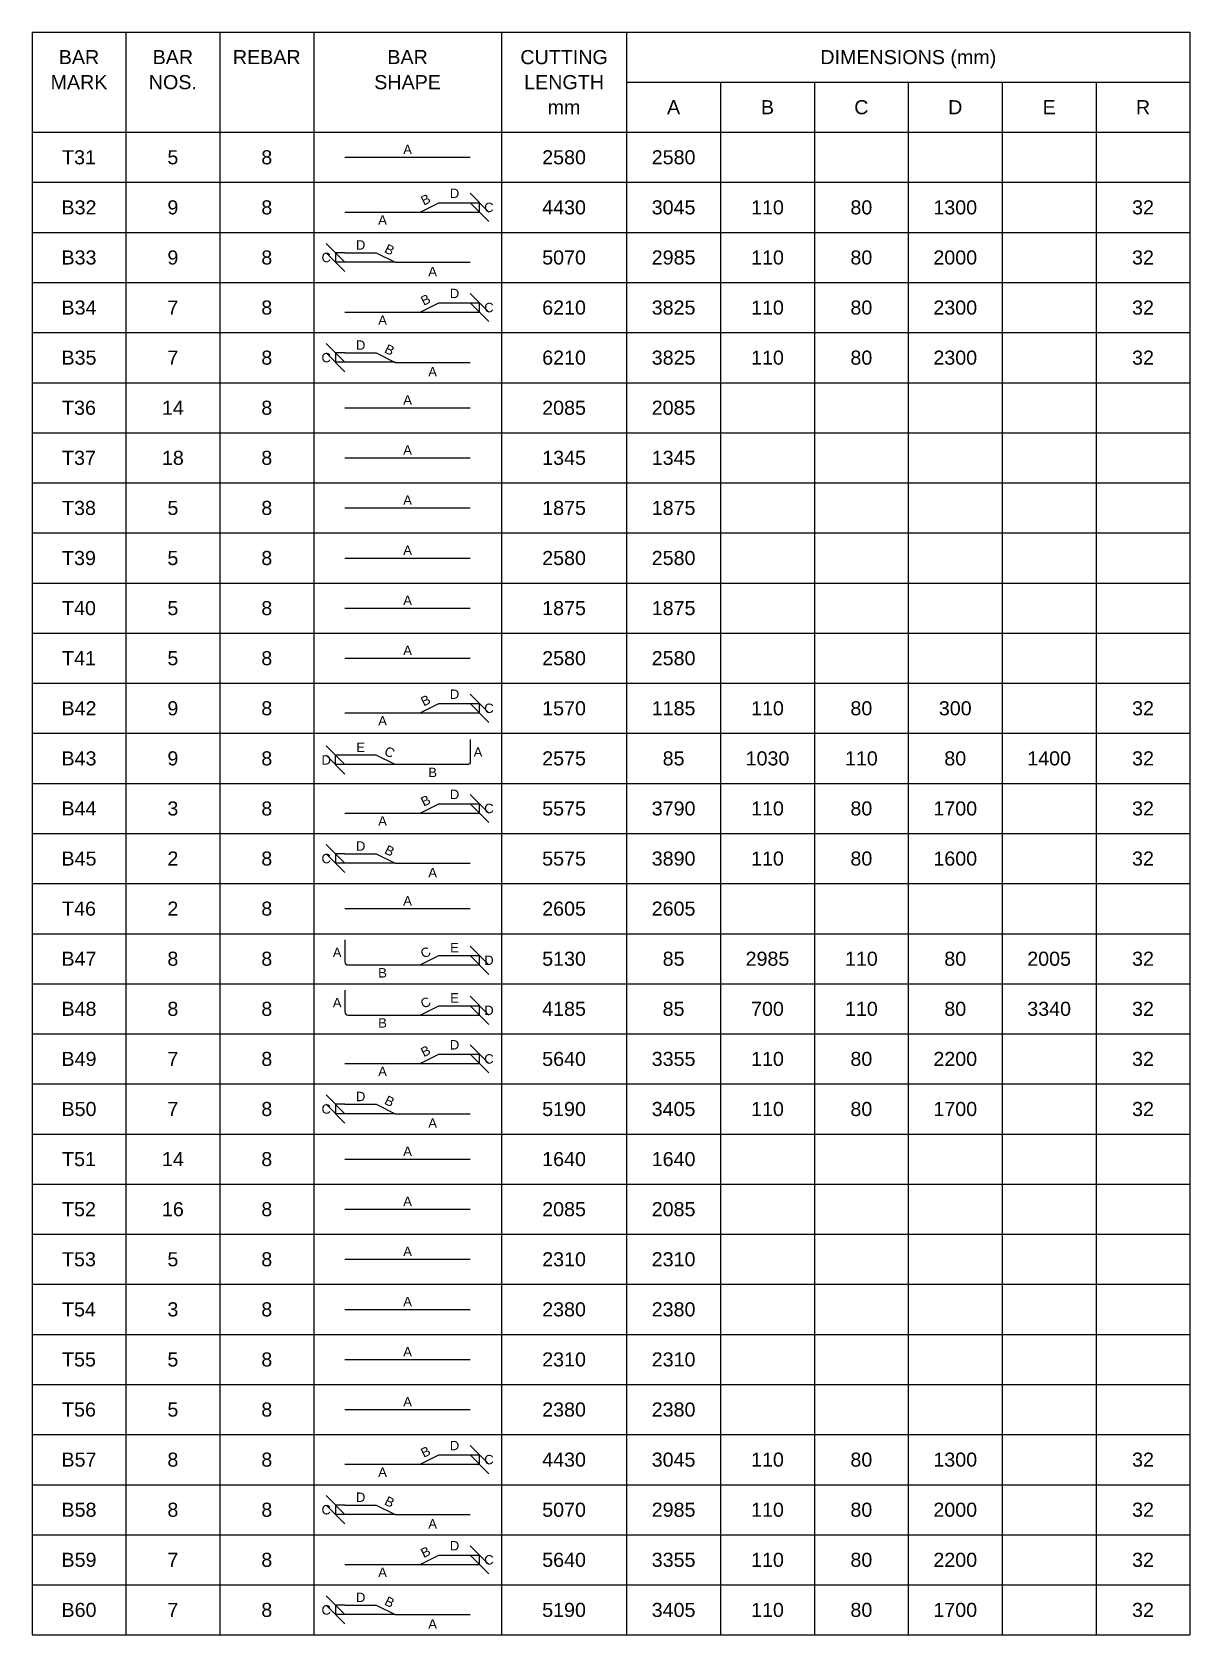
# Model space of a CAD drawing. Header units: inches. Extents: x -816171 to 9366335, y -450961 to 689132.
# Drawn here: x 8997364 to 9015864, y 252593 to 278193 of the extents above; entities that cross this region are included whole.
import ezdxf
from ezdxf.enums import TextEntityAlignment as Align

# ---------------------------------------------------------------- set-up
doc = ezdxf.new("R2010")
doc.units = ezdxf.units.IN
doc.header["$MEASUREMENT"] = 0
for name, color, linetype in [('Dimension', 31, 'Continuous'), ('Reinforcement', 130, 'Continuous'), ('Schedule Header', 4, 'Continuous'), ('Schedule Line', 60, 'Continuous'), ('Text', 31, 'Continuous')]:
    doc.layers.add(name, color=color, linetype=linetype)
doc.styles.add('SC-BBS1', font='SansSerif')
doc.styles.get("Standard").update_dxf_attribs({"font": 'txt.shx'})
doc.dimstyles.new('SCBBSDim', dxfattribs={"dimtxt": 225, "dimasz": 0.18, "dimexe": 0, "dimexo": 0, "dimgap": 0, "dimtad": 1, "dimtoh": 1, "dimdec": 0, "dimzin": 0, "dimdsep": 46, "dimtxsty": 'Standard', "dimtsz": 150, "dimcen": 0.09, "dimclrd": 8, "dimclre": 8, "dimclrt": 3, "dimadec": 0, "dimazin": 0, "dimtfac": 1, "dimtdec": 0, "dimtix": 1, "dimtofl": 0, "dimtmove": 0, "dimatfit": 3, "dimfxl": 1, "dimtolj": 1, "dimtzin": 0, "dimarcsym": 0})

# ---------------------------------------------------------------- blocks, each defined once
blk = doc.blocks.new('*D3483')
at = {"layer": 'DEFPOINTS', "color": 0, "transparency": 16777216}
for p in [(9003864, 275468), (9004514, 275468), (9003564, 275318)]:
    blk.add_point(p, dxfattribs=at)
at = {"layer": 'Dimension', "color": 8, "lineweight": -2, "transparency": 16777216}
for p, q in [((9003864, 275468), (9004514, 275468)), ((9004664, 275318), (9004364, 275618)), ((9004664, 275168), (9004364, 275468)), ((9004514, 275318), (9004514, 275468)), ((9003564, 275318), (9004514, 275318))]:
    blk.add_line(p, q, dxfattribs=at)
blk = doc.blocks.new('*D3484')
at = {"layer": 'DEFPOINTS', "color": 0, "transparency": 16777216}
for p in [(9002214, 274518), (9002364, 274668), (9003164, 274518)]:
    blk.add_point(p, dxfattribs=at)
at = {"layer": 'Dimension', "color": 8, "lineweight": -2, "transparency": 16777216}
for p, q in [((9002364, 274518), (9002064, 274818)), ((9002364, 274368), (9002064, 274668)), ((9002364, 274668), (9002214, 274668)), ((9002214, 274668), (9002214, 274518)), ((9003164, 274518), (9002214, 274518))]:
    blk.add_line(p, q, dxfattribs=at)
blk = doc.blocks.new('*D3485')
at = {"layer": 'DEFPOINTS', "color": 0, "transparency": 16777216}
for p in [(9003564, 273718), (9003864, 273868), (9004514, 273868)]:
    blk.add_point(p, dxfattribs=at)
at = {"layer": 'Dimension', "color": 8, "lineweight": -2, "transparency": 16777216}
for p, q in [((9004664, 273718), (9004364, 274018)), ((9003564, 273718), (9004514, 273718)), ((9003864, 273868), (9004514, 273868)), ((9004664, 273568), (9004364, 273868)), ((9004514, 273718), (9004514, 273868))]:
    blk.add_line(p, q, dxfattribs=at)
blk = doc.blocks.new('*D3486')
at = {"layer": 'DEFPOINTS', "color": 0, "transparency": 16777216}
for p in [(9002214, 272918), (9002364, 273068), (9003164, 272918)]:
    blk.add_point(p, dxfattribs=at)
at = {"layer": 'Dimension', "color": 8, "lineweight": -2, "transparency": 16777216}
for p, q in [((9002364, 272918), (9002064, 273218)), ((9002364, 272768), (9002064, 273068)), ((9002364, 273068), (9002214, 273068)), ((9002214, 273068), (9002214, 272918)), ((9003164, 272918), (9002214, 272918))]:
    blk.add_line(p, q, dxfattribs=at)
blk = doc.blocks.new('*D3492')
at = {"layer": 'DEFPOINTS', "color": 0, "transparency": 16777216}
for p in [(9003564, 267318), (9003864, 267468), (9004514, 267468)]:
    blk.add_point(p, dxfattribs=at)
at = {"layer": 'Dimension', "color": 8, "lineweight": -2, "transparency": 16777216}
for p, q in [((9004664, 267318), (9004364, 267618)), ((9003564, 267318), (9004514, 267318)), ((9003864, 267468), (9004514, 267468)), ((9004664, 267168), (9004364, 267468)), ((9004514, 267318), (9004514, 267468))]:
    blk.add_line(p, q, dxfattribs=at)
blk = doc.blocks.new('*D3493')
at = {"layer": 'DEFPOINTS', "color": 0, "transparency": 16777216}
for p in [(9002214, 266643), (9002864, 266643), (9003164, 266493)]:
    blk.add_point(p, dxfattribs=at)
at = {"layer": 'Dimension', "color": 8, "lineweight": -2, "transparency": 16777216}
for p, q in [((9002364, 266493), (9002064, 266793)), ((9002364, 266343), (9002064, 266643)), ((9002864, 266643), (9002214, 266643)), ((9002214, 266493), (9002214, 266643)), ((9003164, 266493), (9002214, 266493))]:
    blk.add_line(p, q, dxfattribs=at)
blk = doc.blocks.new('*D3494')
at = {"layer": 'DEFPOINTS', "color": 0, "transparency": 16777216}
for p in [(9003864, 265868), (9004514, 265868), (9003564, 265718)]:
    blk.add_point(p, dxfattribs=at)
at = {"layer": 'Dimension', "color": 8, "lineweight": -2, "transparency": 16777216}
for p, q in [((9004664, 265718), (9004364, 266018)), ((9003864, 265868), (9004514, 265868)), ((9004664, 265568), (9004364, 265868)), ((9004514, 265718), (9004514, 265868)), ((9003564, 265718), (9004514, 265718))]:
    blk.add_line(p, q, dxfattribs=at)
blk = doc.blocks.new('*D3495')
at = {"layer": 'DEFPOINTS', "color": 0, "transparency": 16777216}
for p in [(9002364, 265068), (9002214, 264918), (9003164, 264918)]:
    blk.add_point(p, dxfattribs=at)
at = {"layer": 'Dimension', "color": 8, "lineweight": -2, "transparency": 16777216}
for p, q in [((9002364, 264918), (9002064, 265218)), ((9002364, 264768), (9002064, 265068)), ((9002364, 265068), (9002214, 265068)), ((9002214, 265068), (9002214, 264918)), ((9003164, 264918), (9002214, 264918))]:
    blk.add_line(p, q, dxfattribs=at)
blk = doc.blocks.new('*D3500')
at = {"layer": 'DEFPOINTS', "color": 0, "transparency": 16777216}
for p in [(9003864, 263443), (9004514, 263443), (9003564, 263293)]:
    blk.add_point(p, dxfattribs=at)
at = {"layer": 'Dimension', "color": 8, "lineweight": -2, "transparency": 16777216}
for p, q in [((9003864, 263443), (9004514, 263443)), ((9004664, 263293), (9004364, 263593)), ((9004664, 263143), (9004364, 263443)), ((9004514, 263293), (9004514, 263443)), ((9003564, 263293), (9004514, 263293))]:
    blk.add_line(p, q, dxfattribs=at)
blk = doc.blocks.new('*D3501')
at = {"layer": 'DEFPOINTS', "color": 0, "transparency": 16777216}
for p in [(9003564, 262493), (9003864, 262643), (9004514, 262643)]:
    blk.add_point(p, dxfattribs=at)
at = {"layer": 'Dimension', "color": 8, "lineweight": -2, "transparency": 16777216}
for p, q in [((9004664, 262493), (9004364, 262793)), ((9003564, 262493), (9004514, 262493)), ((9003864, 262643), (9004514, 262643)), ((9004664, 262343), (9004364, 262643)), ((9004514, 262493), (9004514, 262643))]:
    blk.add_line(p, q, dxfattribs=at)
blk = doc.blocks.new('*D3502')
at = {"layer": 'DEFPOINTS', "color": 0, "transparency": 16777216}
for p in [(9003564, 261718), (9003864, 261868), (9004514, 261868)]:
    blk.add_point(p, dxfattribs=at)
at = {"layer": 'Dimension', "color": 8, "lineweight": -2, "transparency": 16777216}
for p, q in [((9004664, 261718), (9004364, 262018)), ((9003564, 261718), (9004514, 261718)), ((9003864, 261868), (9004514, 261868)), ((9004664, 261568), (9004364, 261868)), ((9004514, 261718), (9004514, 261868))]:
    blk.add_line(p, q, dxfattribs=at)
blk = doc.blocks.new('*D3503')
at = {"layer": 'DEFPOINTS', "color": 0, "transparency": 16777216}
for p in [(9002214, 260918), (9002364, 261068), (9003164, 260918)]:
    blk.add_point(p, dxfattribs=at)
at = {"layer": 'Dimension', "color": 8, "lineweight": -2, "transparency": 16777216}
for p, q in [((9002364, 260918), (9002064, 261218)), ((9002364, 260768), (9002064, 261068)), ((9002364, 261068), (9002214, 261068)), ((9002214, 261068), (9002214, 260918)), ((9003164, 260918), (9002214, 260918))]:
    blk.add_line(p, q, dxfattribs=at)
blk = doc.blocks.new('*D3496')
at = {"layer": 'DEFPOINTS', "color": 0, "transparency": 16777216}
for p in [(9003564, 255318), (9003864, 255468), (9004514, 255468)]:
    blk.add_point(p, dxfattribs=at)
at = {"layer": 'Dimension', "color": 8, "lineweight": -2, "transparency": 16777216}
for p, q in [((9004664, 255318), (9004364, 255618)), ((9003564, 255318), (9004514, 255318)), ((9003864, 255468), (9004514, 255468)), ((9004664, 255168), (9004364, 255468)), ((9004514, 255318), (9004514, 255468))]:
    blk.add_line(p, q, dxfattribs=at)
blk = doc.blocks.new('*D3497')
at = {"layer": 'DEFPOINTS', "color": 0, "transparency": 16777216}
for p in [(9002214, 254518), (9002364, 254668), (9003164, 254518)]:
    blk.add_point(p, dxfattribs=at)
at = {"layer": 'Dimension', "color": 8, "lineweight": -2, "transparency": 16777216}
for p, q in [((9002364, 254518), (9002064, 254818)), ((9002364, 254368), (9002064, 254668)), ((9002364, 254668), (9002214, 254668)), ((9002214, 254668), (9002214, 254518)), ((9003164, 254518), (9002214, 254518))]:
    blk.add_line(p, q, dxfattribs=at)
blk = doc.blocks.new('*D3498')
at = {"layer": 'DEFPOINTS', "color": 0, "transparency": 16777216}
for p in [(9003564, 253718), (9003864, 253868), (9004514, 253868)]:
    blk.add_point(p, dxfattribs=at)
at = {"layer": 'Dimension', "color": 8, "lineweight": -2, "transparency": 16777216}
for p, q in [((9004664, 253718), (9004364, 254018)), ((9003564, 253718), (9004514, 253718)), ((9003864, 253868), (9004514, 253868)), ((9004664, 253568), (9004364, 253868)), ((9004514, 253718), (9004514, 253868))]:
    blk.add_line(p, q, dxfattribs=at)
blk = doc.blocks.new('*D3499')
at = {"layer": 'DEFPOINTS', "color": 0, "transparency": 16777216}
for p in [(9002364, 253068), (9002214, 252918), (9003164, 252918)]:
    blk.add_point(p, dxfattribs=at)
at = {"layer": 'Dimension', "color": 8, "lineweight": -2, "transparency": 16777216}
for p, q in [((9002364, 252918), (9002064, 253218)), ((9002364, 252768), (9002064, 253068)), ((9002364, 253068), (9002214, 253068)), ((9002214, 253068), (9002214, 252918)), ((9003164, 252918), (9002214, 252918))]:
    blk.add_line(p, q, dxfattribs=at)

msp = doc.modelspace()

# ---------------------------------------------------------------- linework, layer by layer
at = {"layer": 'Reinforcement'}
for points in [[(9002364.38278, 276192.85849), (9004364.38278, 276192.85849)], [(9002364.38278, 275317.85849), (9003564.38278, 275317.85849), (9003864.38278, 275467.85849), (9004364.38278, 275467.85849)], [(9002364.38278, 274667.85849), (9002864.38278, 274667.85849), (9003164.38278, 274517.85849), (9004364.38278, 274517.85849)], [(9002364.38278, 273717.85849), (9003564.38278, 273717.85849), (9003864.38278, 273867.85849), (9004364.38278, 273867.85849)], [(9002364.38278, 273067.85849), (9002864.38278, 273067.85849), (9003164.38278, 272917.85849), (9004364.38278, 272917.85849)], [(9002364.38278, 272192.85849), (9004364.38278, 272192.85849)], [(9002364.38278, 271392.85849), (9004364.38278, 271392.85849)], [(9002364.38278, 270592.85849), (9004364.38278, 270592.85849)], [(9002364.38278, 269792.85849), (9004364.38278, 269792.85849)], [(9002364.38278, 268992.85849), (9004364.38278, 268992.85849)], [(9002364.38278, 268192.85849), (9004364.38278, 268192.85849)], [(9002364.38278, 267317.85849), (9003564.38278, 267317.85849), (9003864.38278, 267467.85849), (9004364.38278, 267467.85849)], [(9002364.38278, 265717.85849), (9003564.38278, 265717.85849), (9003864.38278, 265867.85849), (9004364.38278, 265867.85849)], [(9002364.38278, 265067.85849), (9002864.38278, 265067.85849), (9003164.38278, 264917.85849), (9004364.38278, 264917.85849)], [(9002364.38278, 264192.85849), (9004364.38278, 264192.85849)], [(9002364.38278, 261717.85849), (9003564.38278, 261717.85849), (9003864.38278, 261867.85849), (9004364.38278, 261867.85849)], [(9002364.38278, 261067.85849), (9002864.38278, 261067.85849), (9003164.38278, 260917.85849), (9004364.38278, 260917.85849)], [(9002364.38278, 260192.85849), (9004364.38278, 260192.85849)], [(9002364.38278, 259392.85849), (9004364.38278, 259392.85849)], [(9002364.38278, 258592.85849), (9004364.38278, 258592.85849)], [(9002364.38278, 257792.85849), (9004364.38278, 257792.85849)], [(9002364.38278, 256992.85849), (9004364.38278, 256992.85849)], [(9002364.38278, 256192.85849), (9004364.38278, 256192.85849)], [(9002364.38278, 255317.85849), (9003564.38278, 255317.85849), (9003864.38278, 255467.85849), (9004364.38278, 255467.85849)], [(9002364.38278, 254667.85849), (9002864.38278, 254667.85849), (9003164.38278, 254517.85849), (9004364.38278, 254517.85849)], [(9002364.38278, 253717.85849), (9003564.38278, 253717.85849), (9003864.38278, 253867.85849), (9004364.38278, 253867.85849)], [(9002364.38278, 253067.85849), (9002864.38278, 253067.85849), (9003164.38278, 252917.85849), (9004364.38278, 252917.85849)]]:
    msp.add_lwpolyline(points, dxfattribs=at)
for points in [[(9004364.38278, 266892.85849), (9004364.38278, 266542.85849, -0.5), (9004314.38278, 266492.85849), (9003164.38278, 266492.85849), (9002864.38278, 266642.85849), (9002364.38278, 266642.85849)], [(9002364.38278, 263692.85849), (9002364.38278, 263342.85849, 0.5), (9002414.38278, 263292.85849), (9003564.38278, 263292.85849), (9003864.38278, 263442.85849), (9004364.38278, 263442.85849)], [(9002364.38278, 262892.85849), (9002364.38278, 262542.85849, 0.5), (9002414.38278, 262492.85849), (9003564.38278, 262492.85849), (9003864.38278, 262642.85849), (9004364.38278, 262642.85849)]]:
    msp.add_lwpolyline(points, format="xyb", dxfattribs=at)
at = {"layer": 'Schedule Line'}
for p, q in [((8997364.38278, 278192.85849), (9015864.38278, 278192.85849)), ((8997364.38278, 278192.85849), (8997364.38278, 252592.85849)), ((8997364.38278, 278192.85849), (8997364.38278, 252592.85849)), ((8998864.38278, 278192.85849), (8998864.38278, 252592.85849)), ((9000364.38278, 278192.85849), (9000364.38278, 252592.85849)), ((9001864.38278, 278192.85849), (9001864.38278, 252592.85849)), ((9004864.38278, 278192.85849), (9004864.38278, 252592.85849)), ((9006864.38278, 278192.85849), (9006864.38278, 252592.85849)), ((9015864.38278, 278192.85849), (9015864.38278, 252592.85849)), ((9006864.38278, 277392.85849), (9015864.38278, 277392.85849)), ((9008364.38278, 277392.85849), (9008364.38278, 252592.85849)), ((9009864.38278, 277392.85849), (9009864.38278, 252592.85849)), ((9011364.38278, 277392.85849), (9011364.38278, 252592.85849)), ((9012864.38278, 277392.85849), (9012864.38278, 252592.85849)), ((9014364.38278, 277392.85849), (9014364.38278, 252592.85849)), ((8997364.38278, 276592.85849), (9015864.38278, 276592.85849)), ((8997364.38278, 275792.85849), (9015864.38278, 275792.85849)), ((8997364.38278, 275792.85849), (9015864.38278, 275792.85849)), ((8997364.38278, 274992.85849), (9015864.38278, 274992.85849)), ((8997364.38278, 274192.85849), (9015864.38278, 274192.85849)), ((8997364.38278, 273392.85849), (9015864.38278, 273392.85849)), ((8997364.38278, 272592.85849), (9015864.38278, 272592.85849)), ((8997364.38278, 271792.85849), (9015864.38278, 271792.85849)), ((8997364.38278, 270992.85849), (9015864.38278, 270992.85849)), ((8997364.38278, 270192.85849), (9015864.38278, 270192.85849)), ((8997364.38278, 269392.85849), (9015864.38278, 269392.85849)), ((8997364.38278, 268592.85849), (9015864.38278, 268592.85849)), ((8997364.38278, 267792.85849), (9015864.38278, 267792.85849)), ((8997364.38278, 267792.85849), (9015864.38278, 267792.85849)), ((8997364.38278, 266992.85849), (9015864.38278, 266992.85849)), ((8997364.38278, 266192.85849), (9015864.38278, 266192.85849)), ((8997364.38278, 265392.85849), (9015864.38278, 265392.85849)), ((8997364.38278, 264592.85849), (9015864.38278, 264592.85849)), ((8997364.38278, 263792.85849), (9015864.38278, 263792.85849)), ((8997364.38278, 263792.85849), (9015864.38278, 263792.85849)), ((8997364.38278, 262992.85849), (9015864.38278, 262992.85849)), ((8997364.38278, 262192.85849), (9015864.38278, 262192.85849)), ((8997364.38278, 261392.85849), (9015864.38278, 261392.85849)), ((8997364.38278, 260592.85849), (9015864.38278, 260592.85849)), ((8997364.38278, 259792.85849), (9015864.38278, 259792.85849)), ((8997364.38278, 258992.85849), (9015864.38278, 258992.85849)), ((8997364.38278, 258192.85849), (9015864.38278, 258192.85849)), ((8997364.38278, 257392.85849), (9015864.38278, 257392.85849)), ((8997364.38278, 256592.85849), (9015864.38278, 256592.85849)), ((8997364.38278, 255792.85849), (9015864.38278, 255792.85849)), ((8997364.38278, 255792.85849), (9015864.38278, 255792.85849)), ((8997364.38278, 254992.85849), (9015864.38278, 254992.85849)), ((8997364.38278, 254192.85849), (9015864.38278, 254192.85849)), ((8997364.38278, 253392.85849), (9015864.38278, 253392.85849)), ((8997364.38278, 252592.85849), (9015864.38278, 252592.85849))]:
    msp.add_line(p, q, dxfattribs=at)

# ---------------------------------------------------------------- texts
at = {"layer": 'Dimension', "style": 'SC-BBS1'}
for s, p in [('A', (9003364.38278, 276317.85849)), ('D', (9004114.38278, 275617.85849)), ('C', (9004664.38278, 275392.85849)), ('A', (9002964.38278, 275192.85849)), ('D', (9002614.38278, 274792.85849)), ('C', (9002064.38278, 274592.85849)), ('A', (9003764.38278, 274367.85849)), ('D', (9004114.38278, 274017.85849)), ('A', (9002964.38278, 273592.85849)), ('C', (9004664.38278, 273792.85849)), ('D', (9002614.38278, 273192.85849)), ('C', (9002064.38278, 272992.85849)), ('A', (9003764.38278, 272767.85849)), ('A', (9003364.38278, 272317.85849)), ('A', (9003364.38278, 271517.85849)), ('A', (9003364.38278, 270717.85849)), ('A', (9003364.38278, 269917.85849)), ('A', (9003364.38278, 269117.85849)), ('A', (9003364.38278, 268317.85849)), ('D', (9004114.38278, 267617.85849)), ('A', (9002964.38278, 267192.85849)), ('C', (9004664.38278, 267392.85849)), ('E', (9002614.38278, 266767.85849)), ('A', (9004489.38278, 266692.85849)), ('D', (9002064.38278, 266567.85849)), ('B', (9003764.38278, 266367.85849)), ('D', (9004114.38278, 266017.85849)), ('C', (9004664.38278, 265792.85849)), ('A', (9002964.38278, 265592.85849)), ('D', (9002614.38278, 265192.85849)), ('C', (9002064.38278, 264992.85849)), ('A', (9003764.38278, 264767.85849)), ('A', (9003364.38278, 264317.85849)), ('A', (9002239.38278, 263492.85849)), ('E', (9004114.38278, 263567.85849)), ('D', (9004664.38278, 263367.85849)), ('B', (9002964.38278, 263167.85849)), ('A', (9002239.38278, 262692.85849)), ('E', (9004114.38278, 262767.85849)), ('B', (9002964.38278, 262367.85849)), ('D', (9004664.38278, 262567.85849)), ('D', (9004114.38278, 262017.85849)), ('A', (9002964.38278, 261592.85849)), ('C', (9004664.38278, 261792.85849)), ('D', (9002614.38278, 261192.85849)), ('C', (9002064.38278, 260992.85849)), ('A', (9003764.38278, 260767.85849)), ('A', (9003364.38278, 260317.85849)), ('A', (9003364.38278, 259517.85849)), ('A', (9003364.38278, 258717.85849)), ('A', (9003364.38278, 257917.85849)), ('A', (9003364.38278, 257117.85849)), ('A', (9003364.38278, 256317.85849)), ('D', (9004114.38278, 255617.85849)), ('A', (9002964.38278, 255192.85849)), ('C', (9004664.38278, 255392.85849)), ('D', (9002614.38278, 254792.85849)), ('C', (9002064.38278, 254592.85849)), ('A', (9003764.38278, 254367.85849)), ('D', (9004114.38278, 254017.85849)), ('C', (9004664.38278, 253792.85849)), ('A', (9002964.38278, 253592.85849)), ('D', (9002614.38278, 253192.85849)), ('C', (9002064.38278, 252992.85849)), ('A', (9003764.38278, 252767.85849))]:
    msp.add_text(s, height=150, dxfattribs=at).set_placement(p, align=Align.MIDDLE_CENTER)
for s, rotation, p in [('B', 26.565051177, (9003651.88278, 275517.85849)), ('B', -26.565051177, (9003076.88278, 274717.85849)), ('B', 26.565051177, (9003651.88278, 273917.85849)), ('B', -26.565051177, (9003076.88278, 273117.85849)), ('B', 26.565051177, (9003651.88278, 267517.85849)), ('C', -26.565051177, (9003076.88278, 266692.85849)), ('B', 26.565051177, (9003651.88278, 265917.85849)), ('B', -26.565051177, (9003076.88278, 265117.85849)), ('C', 26.565051177, (9003651.88278, 263492.85849)), ('C', 26.565051177, (9003651.88278, 262692.85849)), ('B', 26.565051177, (9003651.88278, 261917.85849)), ('B', -26.565051177, (9003076.88278, 261117.85849)), ('B', 26.565051177, (9003651.88278, 255517.85849)), ('B', -26.565051177, (9003076.88278, 254717.85849)), ('B', 26.565051177, (9003651.88278, 253917.85849)), ('B', -26.565051177, (9003076.88278, 253117.85849))]:
    msp.add_text(s, height=150, rotation=rotation, dxfattribs=at).set_placement(p, align=Align.MIDDLE_CENTER)
at = {"layer": 'Schedule Header', "style": 'SC-BBS1'}
for s, p in [('BAR', (8998114.38278, 277792.85849)), ('BAR', (8999614.38278, 277792.85849)), ('REBAR', (9001114.38278, 277792.85849)), ('BAR', (9003364.38278, 277792.85849)), ('CUTTING', (9005864.38278, 277792.85849)), ('DIMENSIONS (mm)', (9011364.38278, 277792.85849)), ('MARK', (8998114.38278, 277392.85849)), ('NOS.', (8999614.38278, 277392.85849)), ('SHAPE', (9003364.38278, 277392.85849)), ('LENGTH', (9005864.38278, 277392.85849)), ('mm', (9005864.38278, 276992.85849)), ('A', (9007614.38278, 276992.85849)), ('B', (9009114.38278, 276992.85849)), ('C', (9010614.38278, 276992.85849)), ('D', (9012114.38278, 276992.85849)), ('E', (9013614.38278, 276992.85849)), ('R', (9015114.38278, 276992.85849))]:
    msp.add_text(s, height=225, dxfattribs=at).set_placement(p, align=Align.MIDDLE_CENTER)
at = {"layer": 'Text', "style": 'SC-BBS1'}
for s, p in [('T31', (8998114.38278, 276192.85849)), ('5', (8999614.38278, 276192.85849)), ('8', (9001114.38278, 276192.85849)), ('2580', (9005864.38278, 276192.85849)), ('2580', (9007614.38278, 276192.85849)), ('B32', (8998114.38278, 275392.85849)), ('9', (8999614.38278, 275392.85849)), ('8', (9001114.38278, 275392.85849)), ('4430', (9005864.38278, 275392.85849)), ('3045', (9007614.38278, 275392.85849)), ('110', (9009114.38278, 275392.85849)), ('80', (9010614.38278, 275392.85849)), ('1300', (9012114.38278, 275392.85849)), ('32', (9015114.38278, 275392.85849)), ('B33', (8998114.38278, 274592.85849)), ('9', (8999614.38278, 274592.85849)), ('8', (9001114.38278, 274592.85849)), ('5070', (9005864.38278, 274592.85849)), ('2985', (9007614.38278, 274592.85849)), ('110', (9009114.38278, 274592.85849)), ('80', (9010614.38278, 274592.85849)), ('2000', (9012114.38278, 274592.85849)), ('32', (9015114.38278, 274592.85849)), ('B34', (8998114.38278, 273792.85849)), ('7', (8999614.38278, 273792.85849)), ('8', (9001114.38278, 273792.85849)), ('6210', (9005864.38278, 273792.85849)), ('3825', (9007614.38278, 273792.85849)), ('110', (9009114.38278, 273792.85849)), ('80', (9010614.38278, 273792.85849)), ('2300', (9012114.38278, 273792.85849)), ('32', (9015114.38278, 273792.85849)), ('B35', (8998114.38278, 272992.85849)), ('7', (8999614.38278, 272992.85849)), ('8', (9001114.38278, 272992.85849)), ('6210', (9005864.38278, 272992.85849)), ('3825', (9007614.38278, 272992.85849)), ('110', (9009114.38278, 272992.85849)), ('80', (9010614.38278, 272992.85849)), ('2300', (9012114.38278, 272992.85849)), ('32', (9015114.38278, 272992.85849)), ('T36', (8998114.38278, 272192.85849)), ('14', (8999614.38278, 272192.85849)), ('8', (9001114.38278, 272192.85849)), ('2085', (9005864.38278, 272192.85849)), ('2085', (9007614.38278, 272192.85849)), ('T37', (8998114.38278, 271392.85849)), ('18', (8999614.38278, 271392.85849)), ('8', (9001114.38278, 271392.85849)), ('1345', (9005864.38278, 271392.85849)), ('1345', (9007614.38278, 271392.85849)), ('T38', (8998114.38278, 270592.85849)), ('5', (8999614.38278, 270592.85849)), ('8', (9001114.38278, 270592.85849)), ('1875', (9005864.38278, 270592.85849)), ('1875', (9007614.38278, 270592.85849)), ('T39', (8998114.38278, 269792.85849)), ('5', (8999614.38278, 269792.85849)), ('8', (9001114.38278, 269792.85849)), ('2580', (9005864.38278, 269792.85849)), ('2580', (9007614.38278, 269792.85849)), ('T40', (8998114.38278, 268992.85849)), ('5', (8999614.38278, 268992.85849)), ('8', (9001114.38278, 268992.85849)), ('1875', (9005864.38278, 268992.85849)), ('1875', (9007614.38278, 268992.85849)), ('T41', (8998114.38278, 268192.85849)), ('5', (8999614.38278, 268192.85849)), ('8', (9001114.38278, 268192.85849)), ('2580', (9005864.38278, 268192.85849)), ('2580', (9007614.38278, 268192.85849)), ('B42', (8998114.38278, 267392.85849)), ('9', (8999614.38278, 267392.85849)), ('8', (9001114.38278, 267392.85849)), ('1570', (9005864.38278, 267392.85849)), ('1185', (9007614.38278, 267392.85849)), ('110', (9009114.38278, 267392.85849)), ('80', (9010614.38278, 267392.85849)), ('300', (9012114.38278, 267392.85849)), ('32', (9015114.38278, 267392.85849)), ('B43', (8998114.38278, 266592.85849)), ('9', (8999614.38278, 266592.85849)), ('8', (9001114.38278, 266592.85849)), ('2575', (9005864.38278, 266592.85849)), ('85', (9007614.38278, 266592.85849)), ('1030', (9009114.38278, 266592.85849)), ('110', (9010614.38278, 266592.85849)), ('80', (9012114.38278, 266592.85849)), ('1400', (9013614.38278, 266592.85849)), ('32', (9015114.38278, 266592.85849)), ('B44', (8998114.38278, 265792.85849)), ('3', (8999614.38278, 265792.85849)), ('8', (9001114.38278, 265792.85849)), ('5575', (9005864.38278, 265792.85849)), ('3790', (9007614.38278, 265792.85849)), ('110', (9009114.38278, 265792.85849)), ('80', (9010614.38278, 265792.85849)), ('1700', (9012114.38278, 265792.85849)), ('32', (9015114.38278, 265792.85849)), ('B45', (8998114.38278, 264992.85849)), ('2', (8999614.38278, 264992.85849)), ('8', (9001114.38278, 264992.85849)), ('5575', (9005864.38278, 264992.85849)), ('3890', (9007614.38278, 264992.85849)), ('110', (9009114.38278, 264992.85849)), ('80', (9010614.38278, 264992.85849)), ('1600', (9012114.38278, 264992.85849)), ('32', (9015114.38278, 264992.85849)), ('T46', (8998114.38278, 264192.85849)), ('2', (8999614.38278, 264192.85849)), ('8', (9001114.38278, 264192.85849)), ('2605', (9005864.38278, 264192.85849)), ('2605', (9007614.38278, 264192.85849)), ('B47', (8998114.38278, 263392.85849)), ('8', (8999614.38278, 263392.85849)), ('8', (9001114.38278, 263392.85849)), ('5130', (9005864.38278, 263392.85849)), ('85', (9007614.38278, 263392.85849)), ('2985', (9009114.38278, 263392.85849)), ('110', (9010614.38278, 263392.85849)), ('80', (9012114.38278, 263392.85849)), ('2005', (9013614.38278, 263392.85849)), ('32', (9015114.38278, 263392.85849)), ('B48', (8998114.38278, 262592.85849)), ('8', (8999614.38278, 262592.85849)), ('8', (9001114.38278, 262592.85849)), ('4185', (9005864.38278, 262592.85849)), ('85', (9007614.38278, 262592.85849)), ('700', (9009114.38278, 262592.85849)), ('110', (9010614.38278, 262592.85849)), ('80', (9012114.38278, 262592.85849)), ('3340', (9013614.38278, 262592.85849)), ('32', (9015114.38278, 262592.85849)), ('B49', (8998114.38278, 261792.85849)), ('7', (8999614.38278, 261792.85849)), ('8', (9001114.38278, 261792.85849)), ('5640', (9005864.38278, 261792.85849)), ('3355', (9007614.38278, 261792.85849)), ('110', (9009114.38278, 261792.85849)), ('80', (9010614.38278, 261792.85849)), ('2200', (9012114.38278, 261792.85849)), ('32', (9015114.38278, 261792.85849)), ('B50', (8998114.38278, 260992.85849)), ('7', (8999614.38278, 260992.85849)), ('8', (9001114.38278, 260992.85849)), ('5190', (9005864.38278, 260992.85849)), ('3405', (9007614.38278, 260992.85849)), ('110', (9009114.38278, 260992.85849)), ('80', (9010614.38278, 260992.85849)), ('1700', (9012114.38278, 260992.85849)), ('32', (9015114.38278, 260992.85849)), ('T51', (8998114.38278, 260192.85849)), ('14', (8999614.38278, 260192.85849)), ('8', (9001114.38278, 260192.85849)), ('1640', (9005864.38278, 260192.85849)), ('1640', (9007614.38278, 260192.85849)), ('T52', (8998114.38278, 259392.85849)), ('16', (8999614.38278, 259392.85849)), ('8', (9001114.38278, 259392.85849)), ('2085', (9005864.38278, 259392.85849)), ('2085', (9007614.38278, 259392.85849)), ('T53', (8998114.38278, 258592.85849)), ('5', (8999614.38278, 258592.85849)), ('8', (9001114.38278, 258592.85849)), ('2310', (9005864.38278, 258592.85849)), ('2310', (9007614.38278, 258592.85849)), ('T54', (8998114.38278, 257792.85849)), ('3', (8999614.38278, 257792.85849)), ('8', (9001114.38278, 257792.85849)), ('2380', (9005864.38278, 257792.85849)), ('2380', (9007614.38278, 257792.85849)), ('T55', (8998114.38278, 256992.85849)), ('5', (8999614.38278, 256992.85849)), ('8', (9001114.38278, 256992.85849)), ('2310', (9005864.38278, 256992.85849)), ('2310', (9007614.38278, 256992.85849)), ('T56', (8998114.38278, 256192.85849)), ('5', (8999614.38278, 256192.85849)), ('8', (9001114.38278, 256192.85849)), ('2380', (9005864.38278, 256192.85849)), ('2380', (9007614.38278, 256192.85849)), ('B57', (8998114.38278, 255392.85849)), ('8', (8999614.38278, 255392.85849)), ('8', (9001114.38278, 255392.85849)), ('4430', (9005864.38278, 255392.85849)), ('3045', (9007614.38278, 255392.85849)), ('110', (9009114.38278, 255392.85849)), ('80', (9010614.38278, 255392.85849)), ('1300', (9012114.38278, 255392.85849)), ('32', (9015114.38278, 255392.85849)), ('B58', (8998114.38278, 254592.85849)), ('8', (8999614.38278, 254592.85849)), ('8', (9001114.38278, 254592.85849)), ('5070', (9005864.38278, 254592.85849)), ('2985', (9007614.38278, 254592.85849)), ('110', (9009114.38278, 254592.85849)), ('80', (9010614.38278, 254592.85849)), ('2000', (9012114.38278, 254592.85849)), ('32', (9015114.38278, 254592.85849)), ('B59', (8998114.38278, 253792.85849)), ('7', (8999614.38278, 253792.85849)), ('8', (9001114.38278, 253792.85849)), ('5640', (9005864.38278, 253792.85849)), ('3355', (9007614.38278, 253792.85849)), ('110', (9009114.38278, 253792.85849)), ('80', (9010614.38278, 253792.85849)), ('2200', (9012114.38278, 253792.85849)), ('32', (9015114.38278, 253792.85849)), ('B60', (8998114.38278, 252992.85849)), ('7', (8999614.38278, 252992.85849)), ('8', (9001114.38278, 252992.85849)), ('5190', (9005864.38278, 252992.85849)), ('3405', (9007614.38278, 252992.85849)), ('110', (9009114.38278, 252992.85849)), ('80', (9010614.38278, 252992.85849)), ('1700', (9012114.38278, 252992.85849)), ('32', (9015114.38278, 252992.85849))]:
    msp.add_text(s, height=225, dxfattribs=at).set_placement(p, align=Align.MIDDLE_CENTER)

# ---------------------------------------------------------------- dimensions: what is measured, and where the dimension line sits
at = {"layer": 'Dimension'}
for base, p1, p2, picture, middle in [((9004514.38278, 275467.85849), (9003564.38278, 275317.85849), (9003864.38278, 275467.85849), '*D3483', (9004514.38278, 275392.85849)), ((9002214.38278, 274517.85849), (9002364.38278, 274667.85849), (9003164.38278, 274517.85849), '*D3484', (9002214.38278, 274592.85849)), ((9004514.38278, 273867.85849), (9003564.38278, 273717.85849), (9003864.38278, 273867.85849), '*D3485', (9004514.38278, 273792.85849)), ((9002214.38278, 272917.85849), (9002364.38278, 273067.85849), (9003164.38278, 272917.85849), '*D3486', (9002214.38278, 272992.85849)), ((9004514.38278, 267467.85849), (9003564.38278, 267317.85849), (9003864.38278, 267467.85849), '*D3492', (9004514.38278, 267392.85849)), ((9002214.38278, 266642.85849), (9003164.38278, 266492.85849), (9002864.38278, 266642.85849), '*D3493', (9002214.38278, 266567.85849)), ((9004514.38278, 265867.85849), (9003564.38278, 265717.85849), (9003864.38278, 265867.85849), '*D3494', (9004514.38278, 265792.85849)), ((9002214.38278, 264917.85849), (9002364.38278, 265067.85849), (9003164.38278, 264917.85849), '*D3495', (9002214.38278, 264992.85849)), ((9004514.38278, 263442.85849), (9003564.38278, 263292.85849), (9003864.38278, 263442.85849), '*D3500', (9004514.38278, 263367.85849)), ((9004514.38278, 262642.85849), (9003564.38278, 262492.85849), (9003864.38278, 262642.85849), '*D3501', (9004514.38278, 262567.85849)), ((9004514.38278, 261867.85849), (9003564.38278, 261717.85849), (9003864.38278, 261867.85849), '*D3502', (9004514.38278, 261792.85849)), ((9002214.38278, 260917.85849), (9002364.38278, 261067.85849), (9003164.38278, 260917.85849), '*D3503', (9002214.38278, 260992.85849)), ((9004514.38278, 255467.85849), (9003564.38278, 255317.85849), (9003864.38278, 255467.85849), '*D3496', (9004514.38278, 255392.85849)), ((9002214.38278, 254517.85849), (9002364.38278, 254667.85849), (9003164.38278, 254517.85849), '*D3497', (9002214.38278, 254592.85849)), ((9004514.38278, 253867.85849), (9003564.38278, 253717.85849), (9003864.38278, 253867.85849), '*D3498', (9004514.38278, 253792.85849)), ((9002214.38278, 252917.85849), (9002364.38278, 253067.85849), (9003164.38278, 252917.85849), '*D3499', (9002214.38278, 252992.85849))]:
    dim = msp.add_linear_dim(base=base, p1=p1, p2=p2, angle=90, text=' ', dimstyle='SCBBSDim', dxfattribs=at)
    dim.commit()
    dim.dimension.update_dxf_attribs({"geometry": picture, "text_midpoint": middle})

doc.saveas('drawing.dxf')
